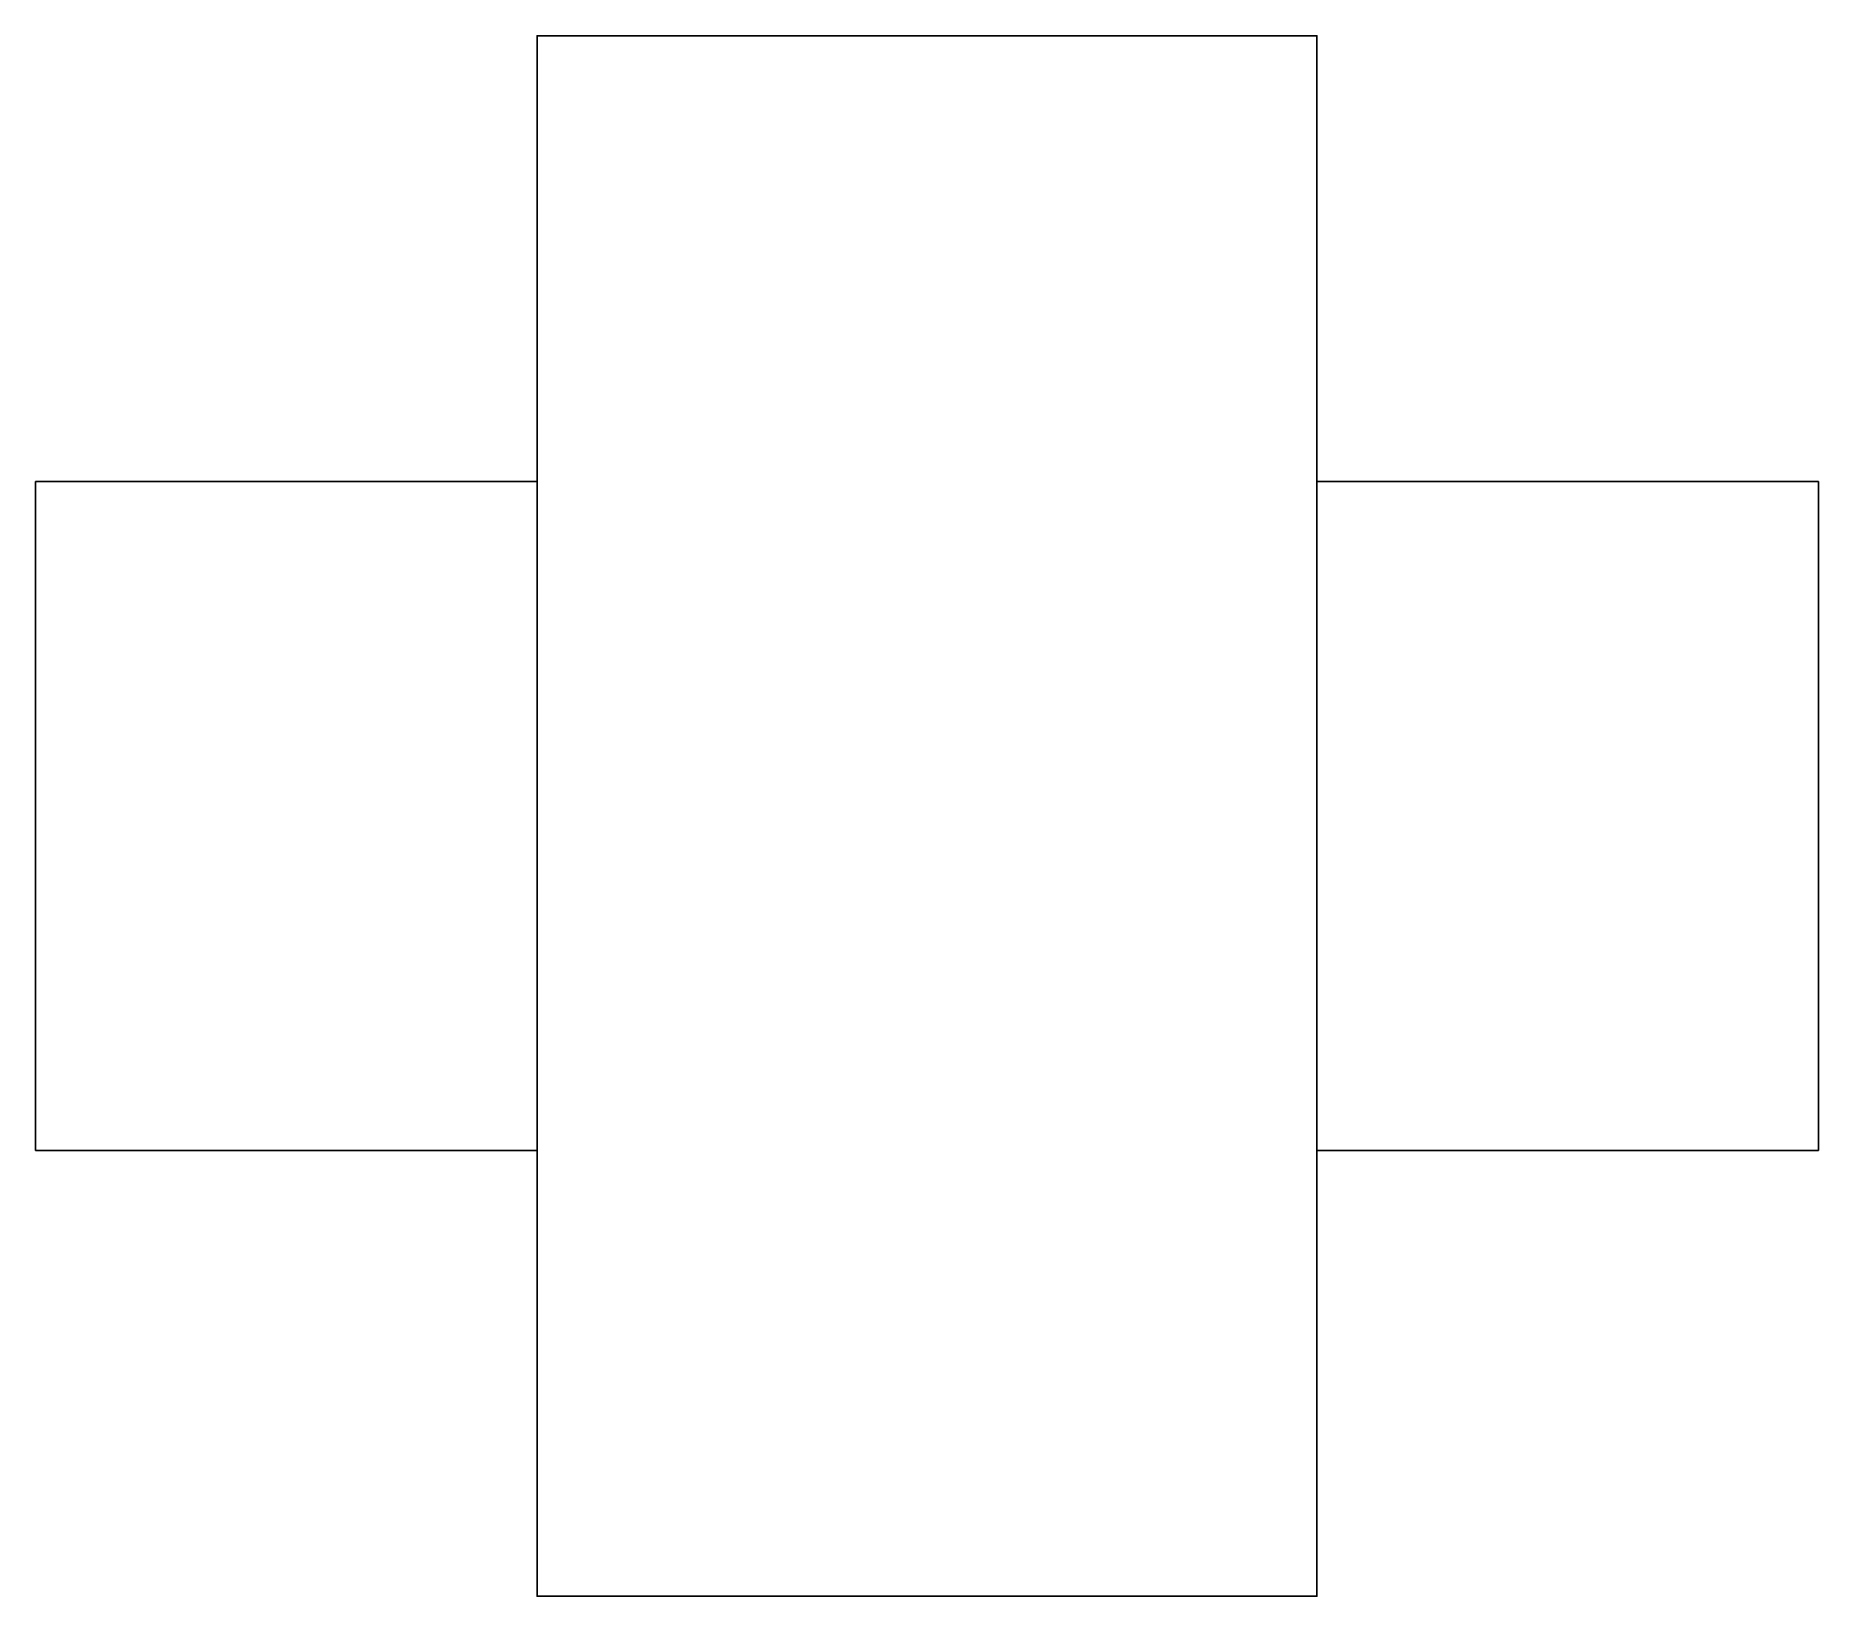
# Model space of a CAD drawing. Header units: metres. Extents: x -8 to 8, y -7 to 7.
import ezdxf

# ---------------------------------------------------------------- set-up
doc = ezdxf.new("R2010")
doc.units = ezdxf.units.M

msp = doc.modelspace()

# ---------------------------------------------------------------- linework, layer by layer
for points in [[(-3.5, 7), (-3.36, 7), (-3.22, 7), (-3.08, 7), (-2.94, 7), (-2.8, 7), (-2.66, 7), (-2.52, 7), (-2.38, 7), (-2.24, 7), (-2.1, 7), (-1.96, 7), (-1.82, 7), (-1.68, 7), (-1.54, 7), (-1.4, 7), (-1.26, 7), (-1.12, 7), (-0.98, 7), (-0.84, 7), (-0.7, 7), (-0.56, 7), (-0.42, 7), (-0.28, 7), (-0.14, 7), (0, 7), (0.14, 7), (0.28, 7), (0.42, 7), (0.56, 7), (0.7, 7), (0.84, 7), (0.98, 7), (1.12, 7), (1.26, 7), (1.4, 7), (1.54, 7), (1.68, 7), (1.82, 7), (1.96, 7), (2.1, 7), (2.24, 7), (2.38, 7), (2.52, 7), (2.66, 7), (2.8, 7), (2.94, 7), (3.08, 7), (3.22, 7), (3.36, 7), (3.5, 7)], [(-3.5, 7), (-3.5, 7), (-3.5, 7), (-3.5, 7), (-3.5, 6.999), (-3.5, 6.999), (-3.5, 6.999), (-3.5, 6.998), (-3.5, 6.998), (-3.5, 6.997), (-3.5, 6.996), (-3.5, 6.996), (-3.5, 6.995), (-3.5, 6.994), (-3.5, 6.993), (-3.5, 6.992), (-3.5, 6.991), (-3.5, 6.99), (-3.5, 6.988), (-3.5, 6.987), (-3.5, 6.986), (-3.5, 6.984), (-3.5, 6.983), (-3.5, 6.981), (-3.5, 6.979), (-3.5, 6.978), (-3.5, 6.976), (-3.5, 6.974), (-3.5, 6.972), (-3.5, 6.97), (-3.5, 6.968), (-3.5, 6.966), (-3.5, 6.963), (-3.5, 6.961), (-3.5, 6.959), (-3.5, 6.956), (-3.5, 6.954), (-3.5, 6.951), (-3.5, 6.948), (-3.5, 6.946), (-3.5, 6.943), (-3.5, 6.94), (-3.5, 6.937), (-3.5, 6.934), (-3.5, 6.931), (-3.5, 6.928), (-3.5, 6.924), (-3.5, 6.921), (-3.5, 6.918), (-3.5, 6.914), (-3.5, 6.911)], [(-3.5, 6.911), (-3.5, 6.842), (-3.5, 6.773), (-3.5, 6.704), (-3.5, 6.634), (-3.5, 6.565), (-3.5, 6.496), (-3.5, 6.427), (-3.5, 6.358), (-3.5, 6.289), (-3.5, 6.22), (-3.5, 6.151), (-3.5, 6.082), (-3.5, 6.012), (-3.5, 5.943), (-3.5, 5.874), (-3.5, 5.805), (-3.5, 5.736), (-3.5, 5.667), (-3.5, 5.598), (-3.5, 5.529), (-3.5, 5.46), (-3.5, 5.39), (-3.5, 5.321), (-3.5, 5.252), (-3.5, 5.183), (-3.5, 5.114), (-3.5, 5.045), (-3.5, 4.976), (-3.5, 4.907), (-3.5, 4.838), (-3.5, 4.768), (-3.5, 4.699), (-3.5, 4.63), (-3.5, 4.561), (-3.5, 4.492), (-3.5, 4.423), (-3.5, 4.354), (-3.5, 4.285), (-3.5, 4.216), (-3.5, 4.147), (-3.5, 4.077), (-3.5, 4.008), (-3.5, 3.939), (-3.5, 3.87), (-3.5, 3.801), (-3.5, 3.732), (-3.5, 3.663), (-3.5, 3.594), (-3.5, 3.525), (-3.5, 3.455)], [(3.5, 7), (3.5, 7), (3.5, 7), (3.5, 7), (3.5, 6.999), (3.5, 6.999), (3.5, 6.999), (3.5, 6.998), (3.5, 6.998), (3.5, 6.997), (3.5, 6.996), (3.5, 6.996), (3.5, 6.995), (3.5, 6.994), (3.5, 6.993), (3.5, 6.992), (3.5, 6.991), (3.5, 6.99), (3.5, 6.988), (3.5, 6.987), (3.5, 6.986), (3.5, 6.984), (3.5, 6.983), (3.5, 6.981), (3.5, 6.979), (3.5, 6.978), (3.5, 6.976), (3.5, 6.974), (3.5, 6.972), (3.5, 6.97), (3.5, 6.968), (3.5, 6.966), (3.5, 6.963), (3.5, 6.961), (3.5, 6.959), (3.5, 6.956), (3.5, 6.954), (3.5, 6.951), (3.5, 6.948), (3.5, 6.946), (3.5, 6.943), (3.5, 6.94), (3.5, 6.937), (3.5, 6.934), (3.5, 6.931), (3.5, 6.928), (3.5, 6.924), (3.5, 6.921), (3.5, 6.918), (3.5, 6.914), (3.5, 6.911)], [(3.5, 6.911), (3.5, 6.842), (3.5, 6.773), (3.5, 6.704), (3.5, 6.634), (3.5, 6.565), (3.5, 6.496), (3.5, 6.427), (3.5, 6.358), (3.5, 6.289), (3.5, 6.22), (3.5, 6.151), (3.5, 6.082), (3.5, 6.012), (3.5, 5.943), (3.5, 5.874), (3.5, 5.805), (3.5, 5.736), (3.5, 5.667), (3.5, 5.598), (3.5, 5.529), (3.5, 5.46), (3.5, 5.39), (3.5, 5.321), (3.5, 5.252), (3.5, 5.183), (3.5, 5.114), (3.5, 5.045), (3.5, 4.976), (3.5, 4.907), (3.5, 4.838), (3.5, 4.768), (3.5, 4.699), (3.5, 4.63), (3.5, 4.561), (3.5, 4.492), (3.5, 4.423), (3.5, 4.354), (3.5, 4.285), (3.5, 4.216), (3.5, 4.147), (3.5, 4.077), (3.5, 4.008), (3.5, 3.939), (3.5, 3.87), (3.5, 3.801), (3.5, 3.732), (3.5, 3.663), (3.5, 3.594), (3.5, 3.525), (3.5, 3.455)], [(-3.5, 3.455), (-3.5, 3.405), (-3.5, 3.354), (-3.5, 3.303), (-3.5, 3.236), (-3.5, 3.148), (-3.5, 3.06), (-3.5, 2.973), (-3.5, 2.856), (-3.5, 2.734), (-3.5, 2.613), (-3.5, 2.483), (-3.5, 2.333), (-3.5, 2.183), (-3.5, 2.033), (-3.5, 1.867), (-3.5, 1.694), (-3.5, 1.521), (-3.5, 1.346), (-3.5, 1.158), (-3.5, 0.97), (-3.5, 0.781), (-3.5, 0.589), (-3.5, 0.392), (-3.5, 0.196), (-3.5, 0), (-3.5, -0.196), (-3.5, -0.392), (-3.5, -0.589), (-3.5, -0.781), (-3.5, -0.97), (-3.5, -1.158), (-3.5, -1.346), (-3.5, -1.521), (-3.5, -1.694), (-3.5, -1.867), (-3.5, -2.033), (-3.5, -2.183), (-3.5, -2.333), (-3.5, -2.483), (-3.5, -2.613), (-3.5, -2.734), (-3.5, -2.856), (-3.5, -2.973), (-3.5, -3.06), (-3.5, -3.148), (-3.5, -3.236), (-3.5, -3.303), (-3.5, -3.354), (-3.5, -3.405), (-3.5, -3.455)], [(3.5, 3.455), (3.5, 3.405), (3.5, 3.354), (3.5, 3.303), (3.5, 3.236), (3.5, 3.148), (3.5, 3.06), (3.5, 2.973), (3.5, 2.856), (3.5, 2.734), (3.5, 2.613), (3.5, 2.483), (3.5, 2.333), (3.5, 2.183), (3.5, 2.033), (3.5, 1.867), (3.5, 1.694), (3.5, 1.521), (3.5, 1.346), (3.5, 1.158), (3.5, 0.97), (3.5, 0.781), (3.5, 0.589), (3.5, 0.392), (3.5, 0.196), (3.5, 0), (3.5, -0.196), (3.5, -0.392), (3.5, -0.589), (3.5, -0.781), (3.5, -0.97), (3.5, -1.158), (3.5, -1.346), (3.5, -1.521), (3.5, -1.694), (3.5, -1.867), (3.5, -2.033), (3.5, -2.183), (3.5, -2.333), (3.5, -2.483), (3.5, -2.613), (3.5, -2.734), (3.5, -2.856), (3.5, -2.973), (3.5, -3.06), (3.5, -3.148), (3.5, -3.236), (3.5, -3.303), (3.5, -3.354), (3.5, -3.405), (3.5, -3.455)], [(-8, 3), (-7.91, 3), (-7.82, 3), (-7.73, 3), (-7.64, 3), (-7.55, 3), (-7.46, 3), (-7.37, 3), (-7.28, 3), (-7.19, 3), (-7.1, 3), (-7.01, 3), (-6.92, 3), (-6.83, 3), (-6.74, 3), (-6.65, 3), (-6.56, 3), (-6.47, 3), (-6.38, 3), (-6.29, 3), (-6.2, 3), (-6.11, 3), (-6.02, 3), (-5.93, 3), (-5.84, 3), (-5.75, 3), (-5.66, 3), (-5.57, 3), (-5.48, 3), (-5.39, 3), (-5.3, 3), (-5.21, 3), (-5.12, 3), (-5.03, 3), (-4.94, 3), (-4.85, 3), (-4.76, 3), (-4.67, 3), (-4.58, 3), (-4.49, 3), (-4.4, 3), (-4.31, 3), (-4.22, 3), (-4.13, 3), (-4.04, 3), (-3.95, 3), (-3.86, 3), (-3.77, 3), (-3.68, 3), (-3.59, 3), (-3.5, 3)], [(-8, 3), (-8, 2.979), (-8, 2.958), (-8, 2.937), (-8, 2.898), (-8, 2.836), (-8, 2.774), (-8, 2.712), (-8, 2.617), (-8, 2.517), (-8, 2.417), (-8, 2.307), (-8, 2.174), (-8, 2.041), (-8, 1.908), (-8, 1.757), (-8, 1.597), (-8, 1.438), (-8, 1.276), (-8, 1.099), (-8, 0.921), (-8, 0.744), (-8, 0.561), (-8, 0.374), (-8, 0.187), (-8, 0), (-8, -0.187), (-8, -0.374), (-8, -0.561), (-8, -0.744), (-8, -0.921), (-8, -1.099), (-8, -1.276), (-8, -1.438), (-8, -1.597), (-8, -1.757), (-8, -1.908), (-8, -2.041), (-8, -2.174), (-8, -2.307), (-8, -2.417), (-8, -2.517), (-8, -2.617), (-8, -2.712), (-8, -2.774), (-8, -2.836), (-8, -2.898), (-8, -2.937), (-8, -2.958), (-8, -2.979), (-8, -3)], [(3.5, 3), (3.59, 3), (3.68, 3), (3.77, 3), (3.86, 3), (3.95, 3), (4.04, 3), (4.13, 3), (4.22, 3), (4.31, 3), (4.4, 3), (4.49, 3), (4.58, 3), (4.67, 3), (4.76, 3), (4.85, 3), (4.94, 3), (5.03, 3), (5.12, 3), (5.21, 3), (5.3, 3), (5.39, 3), (5.48, 3), (5.57, 3), (5.66, 3), (5.75, 3), (5.84, 3), (5.93, 3), (6.02, 3), (6.11, 3), (6.2, 3), (6.29, 3), (6.38, 3), (6.47, 3), (6.56, 3), (6.65, 3), (6.74, 3), (6.83, 3), (6.92, 3), (7.01, 3), (7.1, 3), (7.19, 3), (7.28, 3), (7.37, 3), (7.46, 3), (7.55, 3), (7.64, 3), (7.73, 3), (7.82, 3), (7.91, 3), (8, 3)], [(8, 3), (8, 2.979), (8, 2.958), (8, 2.937), (8, 2.898), (8, 2.836), (8, 2.774), (8, 2.712), (8, 2.617), (8, 2.517), (8, 2.417), (8, 2.307), (8, 2.174), (8, 2.041), (8, 1.908), (8, 1.757), (8, 1.597), (8, 1.438), (8, 1.276), (8, 1.099), (8, 0.921), (8, 0.744), (8, 0.561), (8, 0.374), (8, 0.187), (8, 0), (8, -0.187), (8, -0.374), (8, -0.561), (8, -0.744), (8, -0.921), (8, -1.099), (8, -1.276), (8, -1.438), (8, -1.597), (8, -1.757), (8, -1.908), (8, -2.041), (8, -2.174), (8, -2.307), (8, -2.417), (8, -2.517), (8, -2.617), (8, -2.712), (8, -2.774), (8, -2.836), (8, -2.898), (8, -2.937), (8, -2.958), (8, -2.979), (8, -3)], [(-3.5, -3), (-3.59, -3), (-3.68, -3), (-3.77, -3), (-3.86, -3), (-3.95, -3), (-4.04, -3), (-4.13, -3), (-4.22, -3), (-4.31, -3), (-4.4, -3), (-4.49, -3), (-4.58, -3), (-4.67, -3), (-4.76, -3), (-4.85, -3), (-4.94, -3), (-5.03, -3), (-5.12, -3), (-5.21, -3), (-5.3, -3), (-5.39, -3), (-5.48, -3), (-5.57, -3), (-5.66, -3), (-5.75, -3), (-5.84, -3), (-5.93, -3), (-6.02, -3), (-6.11, -3), (-6.2, -3), (-6.29, -3), (-6.38, -3), (-6.47, -3), (-6.56, -3), (-6.65, -3), (-6.74, -3), (-6.83, -3), (-6.92, -3), (-7.01, -3), (-7.1, -3), (-7.19, -3), (-7.28, -3), (-7.37, -3), (-7.46, -3), (-7.55, -3), (-7.64, -3), (-7.73, -3), (-7.82, -3), (-7.91, -3), (-8, -3)], [(8, -3), (7.91, -3), (7.82, -3), (7.73, -3), (7.64, -3), (7.55, -3), (7.46, -3), (7.37, -3), (7.28, -3), (7.19, -3), (7.1, -3), (7.01, -3), (6.92, -3), (6.83, -3), (6.74, -3), (6.65, -3), (6.56, -3), (6.47, -3), (6.38, -3), (6.29, -3), (6.2, -3), (6.11, -3), (6.02, -3), (5.93, -3), (5.84, -3), (5.75, -3), (5.66, -3), (5.57, -3), (5.48, -3), (5.39, -3), (5.3, -3), (5.21, -3), (5.12, -3), (5.03, -3), (4.94, -3), (4.85, -3), (4.76, -3), (4.67, -3), (4.58, -3), (4.49, -3), (4.4, -3), (4.31, -3), (4.22, -3), (4.13, -3), (4.04, -3), (3.95, -3), (3.86, -3), (3.77, -3), (3.68, -3), (3.59, -3), (3.5, -3)], [(-3.5, -3.455), (-3.5, -3.525), (-3.5, -3.594), (-3.5, -3.663), (-3.5, -3.732), (-3.5, -3.801), (-3.5, -3.87), (-3.5, -3.939), (-3.5, -4.008), (-3.5, -4.077), (-3.5, -4.147), (-3.5, -4.216), (-3.5, -4.285), (-3.5, -4.354), (-3.5, -4.423), (-3.5, -4.492), (-3.5, -4.561), (-3.5, -4.63), (-3.5, -4.699), (-3.5, -4.768), (-3.5, -4.838), (-3.5, -4.907), (-3.5, -4.976), (-3.5, -5.045), (-3.5, -5.114), (-3.5, -5.183), (-3.5, -5.252), (-3.5, -5.321), (-3.5, -5.39), (-3.5, -5.46), (-3.5, -5.529), (-3.5, -5.598), (-3.5, -5.667), (-3.5, -5.736), (-3.5, -5.805), (-3.5, -5.874), (-3.5, -5.943), (-3.5, -6.012), (-3.5, -6.082), (-3.5, -6.151), (-3.5, -6.22), (-3.5, -6.289), (-3.5, -6.358), (-3.5, -6.427), (-3.5, -6.496), (-3.5, -6.565), (-3.5, -6.634), (-3.5, -6.704), (-3.5, -6.773), (-3.5, -6.842), (-3.5, -6.911)], [(3.5, -3.455), (3.5, -3.525), (3.5, -3.594), (3.5, -3.663), (3.5, -3.732), (3.5, -3.801), (3.5, -3.87), (3.5, -3.939), (3.5, -4.008), (3.5, -4.077), (3.5, -4.147), (3.5, -4.216), (3.5, -4.285), (3.5, -4.354), (3.5, -4.423), (3.5, -4.492), (3.5, -4.561), (3.5, -4.63), (3.5, -4.699), (3.5, -4.768), (3.5, -4.838), (3.5, -4.907), (3.5, -4.976), (3.5, -5.045), (3.5, -5.114), (3.5, -5.183), (3.5, -5.252), (3.5, -5.321), (3.5, -5.39), (3.5, -5.46), (3.5, -5.529), (3.5, -5.598), (3.5, -5.667), (3.5, -5.736), (3.5, -5.805), (3.5, -5.874), (3.5, -5.943), (3.5, -6.012), (3.5, -6.082), (3.5, -6.151), (3.5, -6.22), (3.5, -6.289), (3.5, -6.358), (3.5, -6.427), (3.5, -6.496), (3.5, -6.565), (3.5, -6.634), (3.5, -6.704), (3.5, -6.773), (3.5, -6.842), (3.5, -6.911)], [(-3.5, -6.911), (-3.5, -6.914), (-3.5, -6.918), (-3.5, -6.921), (-3.5, -6.924), (-3.5, -6.928), (-3.5, -6.931), (-3.5, -6.934), (-3.5, -6.937), (-3.5, -6.94), (-3.5, -6.943), (-3.5, -6.946), (-3.5, -6.948), (-3.5, -6.951), (-3.5, -6.954), (-3.5, -6.956), (-3.5, -6.959), (-3.5, -6.961), (-3.5, -6.963), (-3.5, -6.966), (-3.5, -6.968), (-3.5, -6.97), (-3.5, -6.972), (-3.5, -6.974), (-3.5, -6.976), (-3.5, -6.978), (-3.5, -6.979), (-3.5, -6.981), (-3.5, -6.983), (-3.5, -6.984), (-3.5, -6.986), (-3.5, -6.987), (-3.5, -6.988), (-3.5, -6.99), (-3.5, -6.991), (-3.5, -6.992), (-3.5, -6.993), (-3.5, -6.994), (-3.5, -6.995), (-3.5, -6.996), (-3.5, -6.996), (-3.5, -6.997), (-3.5, -6.998), (-3.5, -6.998), (-3.5, -6.999), (-3.5, -6.999), (-3.5, -6.999), (-3.5, -7), (-3.5, -7), (-3.5, -7), (-3.5, -7)], [(-3.5, -7), (-3.36, -7), (-3.22, -7), (-3.08, -7), (-2.94, -7), (-2.8, -7), (-2.66, -7), (-2.52, -7), (-2.38, -7), (-2.24, -7), (-2.1, -7), (-1.96, -7), (-1.82, -7), (-1.68, -7), (-1.54, -7), (-1.4, -7), (-1.26, -7), (-1.12, -7), (-0.98, -7), (-0.84, -7), (-0.7, -7), (-0.56, -7), (-0.42, -7), (-0.28, -7), (-0.14, -7), (0, -7), (0.14, -7), (0.28, -7), (0.42, -7), (0.56, -7), (0.7, -7), (0.84, -7), (0.98, -7), (1.12, -7), (1.26, -7), (1.4, -7), (1.54, -7), (1.68, -7), (1.82, -7), (1.96, -7), (2.1, -7), (2.24, -7), (2.38, -7), (2.52, -7), (2.66, -7), (2.8, -7), (2.94, -7), (3.08, -7), (3.22, -7), (3.36, -7), (3.5, -7)], [(3.5, -6.911), (3.5, -6.914), (3.5, -6.918), (3.5, -6.921), (3.5, -6.924), (3.5, -6.928), (3.5, -6.931), (3.5, -6.934), (3.5, -6.937), (3.5, -6.94), (3.5, -6.943), (3.5, -6.946), (3.5, -6.948), (3.5, -6.951), (3.5, -6.954), (3.5, -6.956), (3.5, -6.959), (3.5, -6.961), (3.5, -6.963), (3.5, -6.966), (3.5, -6.968), (3.5, -6.97), (3.5, -6.972), (3.5, -6.974), (3.5, -6.976), (3.5, -6.978), (3.5, -6.979), (3.5, -6.981), (3.5, -6.983), (3.5, -6.984), (3.5, -6.986), (3.5, -6.987), (3.5, -6.988), (3.5, -6.99), (3.5, -6.991), (3.5, -6.992), (3.5, -6.993), (3.5, -6.994), (3.5, -6.995), (3.5, -6.996), (3.5, -6.996), (3.5, -6.997), (3.5, -6.998), (3.5, -6.998), (3.5, -6.999), (3.5, -6.999), (3.5, -6.999), (3.5, -7), (3.5, -7), (3.5, -7), (3.5, -7)]]:
    msp.add_lwpolyline(points)

doc.saveas('drawing.dxf')
